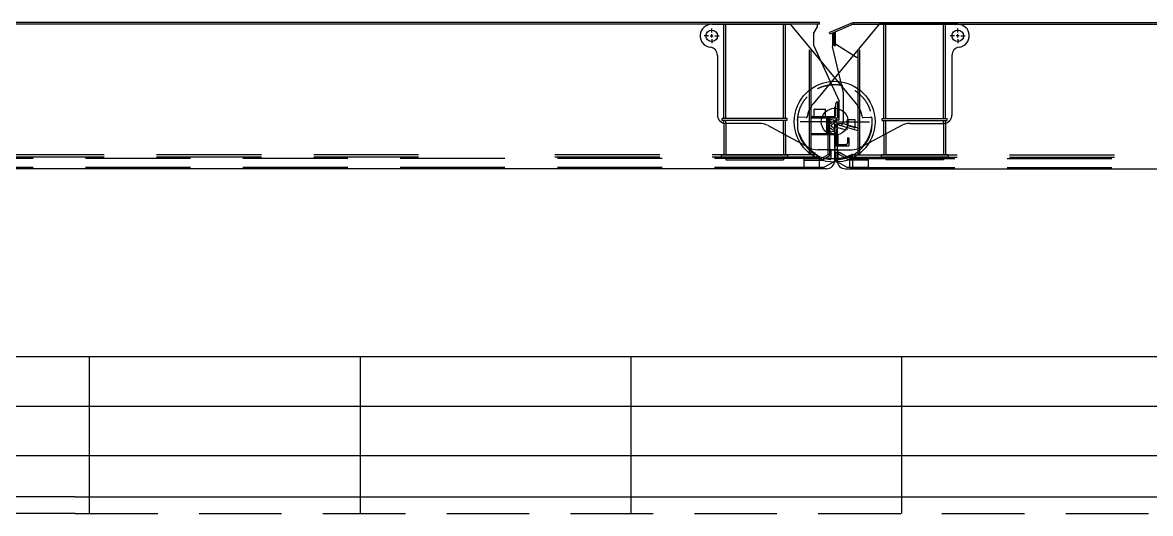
# Model space of a CAD drawing. Header units: millimetres. Extents: x -1838618 to -1600818, y -1770412 to -1553248.
# Drawn here: x -1791823 to -1784992, y -1648245 to -1645274 of the extents above; entities that cross this region are included whole.
import ezdxf

# ---------------------------------------------------------------- set-up
doc = ezdxf.new("R2010")
doc.units = ezdxf.units.MM
doc.header["$LTSCALE"] = 100
for name, pattern in [('DASHED', [0.75, 0.5, -0.25]), ('P2-2 SIDE$0$CENTER2', [28.575, 19.05, -3.175, 3.175, -3.175]), ('P2-2 SIDE$0$DASHED2', [9.525, 6.35, -3.175]), ('P2-2 SIDE$0$PHANTOM', [63.5, 31.75, -6.35, 6.35, -6.35, 6.35, -6.35]), ('P2-3 SIDE$0$DASHED2', [9.525, 6.35, -3.175]), ('P2-3 SIDE$0$PHANTOM', [63.5, 31.75, -6.35, 6.35, -6.35, 6.35, -6.35])]:
    doc.linetypes.add(name, pattern=pattern)
for name, color, linetype in [('bt', 7, 'Continuous'), ('P2-2 SIDE$0$HATCH', 42, 'Continuous'), ('P2-2 SIDE$0$K1-CEN', 1, 'P2-2 SIDE$0$CENTER2'), ('P2-2 SIDE$0$K1-COMP_L', 140, 'P2-2 SIDE$0$PHANTOM'), ('P2-2 SIDE$0$K1-DASH', 2, 'P2-2 SIDE$0$DASHED2'), ('P2-2 SIDE$0$POSITION', 1, 'Continuous'), ('P2-3 SIDE$0$K1-COMP_L', 140, 'P2-3 SIDE$0$PHANTOM'), ('P2-3 SIDE$0$K1-DASH', 2, 'P2-3 SIDE$0$DASHED2'), ('P2-3 SIDE$0$K1-DIM', 1, 'Continuous'), ('P2-3 SIDE$0$POSITION', 1, 'Continuous')]:
    doc.layers.add(name, color=color, linetype=linetype)

# ---------------------------------------------------------------- blocks, each defined once
blk = doc.blocks.new('A$C76446EFD')
at = {"color": 136}
for p, q in [((-1292, 2971), (-7140, 2971)), ((-1292, 2961), (-7140, 2961)), ((-1945, 2961), (-1470, 2961)), ((-1470, 2961), (-1069.4, 2479.8)), ((-930, 2961), (-1330.6, 2479.8)), ((-1307, 2946), (-1327, 2911)), ((-1307, 2961), (-1307, 2946)), ((-1292, 2961), (-1292, 2971)), ((-1091.9, 2970.2), (-1231.6, 2910.2)), ((-1088, 2961), (-1227.7, 2901)), ((-1088, 2961), (-1091.9, 2970.2)), ((-1088, 2971), (4740, 2971)), ((-1088, 2961), (-1088, 2971)), ((-1088, 2961), (4740, 2961)), ((-455, 2961), (-930, 2961)), ((-1327, 2831), (-1327, 2911)), ((-1227.7, 2901), (-1231.6, 2910.2)), ((-1213, 2907.3), (-1213, 2826)), ((-1327, 2831), (-1172, 2496)), ((-1147, 2546), (-1213, 2826)), ((-1910, 2771.9), (-1910, 2411)), ((-490, 2771.9), (-490, 2411)), ((-1147, 2366), (-1147, 2546)), ((-1172, 2386), (-1172, 2496)), ((-1425, 2393.7), (-1425, 2343.2)), ((-1372.4, 2395.8), (-1419.7, 2398.7)), ((-1325, 2400), (-1325, 2444)), ((-1322, 2447), (-1258, 2447)), ((-1258, 2397), (-1322, 2397)), ((-1255, 2400), (-1255, 2444)), ((-1027.6, 2395.8), (-980.3, 2398.7)), ((-975, 2393.7), (-975, 2343.2)), ((-1872, 2361), (-1872, 2171)), ((-1860, 2361), (-1860, 2171)), ((-1655, 2361), (-1860, 2361)), ((-1607.9, 2349.2), (-1352.1, 2212.8)), ((-1200, 2136), (-1200, 2376)), ((-1177, 2381), (-1195, 2381)), ((-1185, 2356), (-1185, 2136)), ((-1180, 2361), (-1152, 2361)), ((-1125, 2351.4), (-1125, 2378)), ((-1080, 2383), (-1120, 2383)), ((-792.1, 2349.2), (-1047.9, 2212.8)), ((-745, 2361), (-540, 2361)), ((-540, 2361), (-540, 2171)), ((-528, 2361), (-528, 2171)), ((-1510, 2297), (-1510, 2171)), ((-1498, 2290.6), (-1498, 2171)), ((-902, 2290.6), (-902, 2171)), ((-890, 2297), (-890, 2171)), ((-1184, 2201), (-1305, 2201)), ((-1221, 2147.5), (-1221, 2196)), ((-1216, 2201), (-1095, 2201)), ((-1179, 2147.5), (-1179, 2196)), ((-1887, 2171), (-1887, 2156)), ((-1887, 2171), (-1483, 2171)), ((-1887, 2156), (-1483, 2156)), ((-1860, 2156), (-1860, 2141)), ((-1860, 2141), (-1510, 2141)), ((-1510, 2156), (-1510, 2141)), ((-1483, 2156), (-1483, 2171)), ((-1093, 2156), (-1093, 2168)), ((-1093, 2156), (-1093, 2086)), ((-917, 2156), (-917, 2171)), ((-513, 2171), (-917, 2171)), ((-513, 2156), (-917, 2156)), ((-890, 2156), (-890, 2141)), ((-540, 2141), (-890, 2141)), ((-540, 2156), (-540, 2141)), ((-513, 2171), (-513, 2156)), ((-1250, 2086), (-6975, 2086)), ((-1135, 2086), (4575, 2086))]:
    blk.add_line(p, q, dxfattribs=at)
for centre, radius in [((-1945, 2891), 35), ((-1945, 2891), 35), ((-455, 2891), 35), ((-455, 2891), 35), ((-1200, 2371), 245), ((-1200, 2371), 245), ((-1200, 2371), 81), ((-1200, 2371), 81)]:
    blk.add_circle(centre, radius, dxfattribs=at)
for centre, radius, start, end in [((-1945, 2891), 70, 90, 262.81924), ((-455, 2891), 70, 277.18076, 90), ((-1960, 2771.9), 50, 0, 82.81924), ((-440, 2771.9), 50, 97.18076, 180), ((-1200, 2371), 170, 140.22088, 170.20557), ((-1200, 2371), 170, 9.79443, 39.77912), ((-1860, 2411), 50, 180, 270), ((-1420, 2393.7), 5, 86.47234, 180), ((-1372.4, 2400.8), 5, 266.47234, 350.20557), ((-1322, 2444), 3, 90, 180), ((-1322, 2400), 3, 180, 270), ((-1258, 2444), 3, 0, 90), ((-1258, 2400), 3, 270, 0), ((-1027.6, 2400.8), 5, 189.79443, 273.52766), ((-980, 2393.7), 5, 0, 93.52766), ((-540, 2411), 50, 270, 0), ((-1655, 2261), 100, 61.92751, 90), ((-1275, 2343.2), 150, 180, 200.36413), ((-1195, 2376), 5, 90, 180), ((-1180, 2356), 5, 90, 180), ((-1177, 2386), 5, 270, 0), ((-1152, 2366), 5, 270, 0), ((-1120, 2378), 5, 90, 180), ((-1125, 2343.2), 150, 339.63587, 0), ((-745, 2261), 100, 90, 118.07249), ((-1200, 2371), 230, 200.36413, 263.36433), ((-1200, 2371), 230, 276.63567, 339.63587), ((-1305, 2301), 100, 241.92751, 270), ((-1216, 2196), 5, 90, 180), ((-1184, 2196), 5, 0, 90), ((-1095, 2301), 100, 270, 298.07249), ((-1250, 2136), 50, 270, 0), ((-1226, 2147.5), 5, 263.36433, 0), ((-1135, 2136), 50, 180, 270), ((-1174, 2147.5), 5, 180, 276.63567)]:
    blk.add_arc(centre, radius, start, end, dxfattribs=at)
at = {"layer": 'P2-2 SIDE$0$HATCH', "color": 136}
for points in [[(-1860, 2148.9), (-1860, 2156), (-1867.1, 2156)], [(-1510, 2148.9), (-1510, 2156), (-1502.9, 2156)], [(-890, 2148.9), (-890, 2156), (-897.1, 2156)], [(-540, 2148.9), (-540, 2156), (-532.9, 2156)]]:
    blk.add_solid(points, dxfattribs=at)
at = {"layer": 'P2-2 SIDE$0$K1-CEN', "color": 136}
for p, q in [((-1965, 2891), (-1990, 2891)), ((-1955, 2891), (-1935, 2891)), ((-1945, 2911), (-1945, 2936)), ((-1945, 2881), (-1945, 2901)), ((-1945, 2871), (-1945, 2846)), ((-1925, 2891), (-1900, 2891)), ((-475, 2891), (-500, 2891)), ((-445, 2891), (-465, 2891)), ((-455, 2911), (-455, 2936)), ((-455, 2881), (-455, 2901)), ((-455, 2871), (-455, 2846)), ((-435, 2891), (-410, 2891)), ((-1200, 2391), (-1200, 2461)), ((-1200, 2391), (-1200, 2461)), ((-1220, 2371), (-1290, 2371)), ((-1220, 2371), (-1290, 2371)), ((-1190, 2371), (-1210, 2371)), ((-1210, 2371), (-1190, 2371)), ((-1202, 2346), (-1182, 2346)), ((-1200, 2361), (-1200, 2381)), ((-1200, 2361), (-1200, 2381)), ((-1200, 2351), (-1200, 2281)), ((-1200, 2351), (-1200, 2281)), ((-1192, 2336), (-1192, 2356)), ((-1180, 2371), (-1110, 2371)), ((-1180, 2371), (-1110, 2371))]:
    blk.add_line(p, q, dxfattribs=at)
at = {"layer": 'P2-2 SIDE$0$K1-COMP_L', "color": 136}
for p, q in [((-1129, 2319.2), (-1194.2, 2338.3)), ((-1058, 2315.2), (-1189.8, 2353.7)), ((-1182.1, 2351.4), (-1186.6, 2336.1)), ((-1154, 2359.9), (-1158.5, 2344.5)), ((-1058, 2331.8), (-1154, 2359.9)), ((-1124.5, 2334.6), (-1129, 2319.2)), ((-1058, 2331.8), (-1062.5, 2316.5))]:
    blk.add_line(p, q, dxfattribs=at)
blk.add_circle((-1192, 2346), 8, dxfattribs=at)
at = {"layer": 'P2-2 SIDE$0$K1-DASH', "color": 136}
for p, q in [((-1872, 2391), (-1872, 2961)), ((-1860, 2391), (-1860, 2961)), ((-1510, 2391), (-1510, 2961)), ((-1498, 2391), (-1498, 2961)), ((-1352, 2171), (-1352, 2961)), ((-1342, 2171), (-1342, 2961)), ((-1058, 2171), (-1058, 2961)), ((-1048, 2171), (-1048, 2961)), ((-902, 2391), (-902, 2961)), ((-890, 2391), (-890, 2961)), ((-540, 2391), (-540, 2961)), ((-528, 2391), (-528, 2961)), ((-1203, 2831.6), (-1203, 2911.6)), ((-1203, 2911.6), (-1195, 2911.6)), ((-1195, 2831.6), (-1195, 2911.6)), ((-1195, 2831.6), (-1195, 2911.6)), ((-1203, 2831.6), (-1195, 2831.6)), ((-1195, 2841.6), (-1068, 2761)), ((-1068, 2761), (-1058, 2761)), ((-1488, 2391), (-1882, 2391)), ((-1882, 2379), (-1882, 2391)), ((-1488, 2379), (-1882, 2379)), ((-1872, 2361), (-1872, 2379)), ((-1860, 2361), (-1860, 2379)), ((-1510, 2297), (-1510, 2379)), ((-1498, 2290.6), (-1498, 2379)), ((-1488, 2379), (-1488, 2391)), ((-1081.4, 2334.9), (-1121.4, 2346.6)), ((-1075, 2339.7), (-1075, 2378)), ((-912, 2379), (-912, 2391)), ((-912, 2391), (-518, 2391)), ((-912, 2379), (-518, 2379)), ((-902, 2290.6), (-902, 2379)), ((-890, 2297), (-890, 2379)), ((-540, 2361), (-540, 2379)), ((-528, 2361), (-528, 2379)), ((-518, 2379), (-518, 2391)), ((-1292, 2148), (-6940, 2148)), ((-3720, 2171), (-6495, 2171)), ((-3720, 2156), (-6495, 2156)), ((-1307, 2171), (-2980, 2171)), ((-1307, 2156), (-2980, 2156)), ((-1093, 2156), (-1108, 2156)), ((-1108, 2093), (-1108, 2156)), ((-1108, 2148), (4540, 2148)), ((-1093, 2171), (580, 2171)), ((-1093, 2156), (580, 2156)), ((-1292, 2093), (-6940, 2093)), ((-1108, 2093), (4540, 2093))]:
    blk.add_line(p, q, dxfattribs=at)
at = {"layer": 'P2-2 SIDE$0$K1-DASH', "color": 136, "ltscale": 0.25}
blk.add_circle((-1200, 2371), 225, dxfattribs=at)
blk.add_circle((-1200, 2371), 225, dxfattribs=at)
at = {"layer": 'P2-2 SIDE$0$K1-DASH', "color": 136}
for centre, start, end in [((-1120, 2351.4), 180, 253.70043), ((-1080, 2339.7), 253.70043, 0), ((-1080, 2378), 0, 90)]:
    blk.add_arc(centre, 5, start, end, dxfattribs=at)
at = {"layer": 'P2-2 SIDE$0$POSITION', "color": 136}
for p, q in [((-1195, 2184), (-1195, 2134.4)), ((-1195, 2184), (-1171, 2184)), ((-1123.4, 2093), (-1195, 2134.4)), ((-1182, 2184), (-1182, 2126.9)), ((-1111.3, 2138), (-1182, 2178.8)), ((-1108.6, 2148), (-1171, 2184)), ((-1108.6, 2148), (-1111.3, 2138)), ((-995, 2138), (-1111.3, 2138)), ((-995, 2148), (-1108.6, 2148)), ((-995, 2093), (-995, 2148)), ((-995, 2093), (-1123.4, 2093))]:
    blk.add_line(p, q, dxfattribs=at)
at = {"layer": 'P2-3 SIDE$0$K1-COMP_L', "color": 136}
for p, q in [((-1192, 2412), (-1192, 2482)), ((-1182, 2492), (-1182, 2392)), ((-1182, 2392), (-1342, 2392)), ((-1332, 2402), (-1202, 2402)), ((-1248, 2292), (-1248, 2392)), ((-1240, 2384), (-1240, 2310)), ((-1342, 2300), (-1248, 2300)), ((-1180, 2292), (-1342, 2292)), ((-1230, 2300), (-1193, 2300)), ((-1190, 2292), (-1190, 2224)), ((-1180, 2292), (-1180, 2232)), ((-1123, 2274), (-1115, 2274)), ((-1123, 2274), (-1123, 2242)), ((-1115, 2274), (-1115, 2224)), ((-1190, 2232), (-1133, 2232)), ((-1190, 2224), (-1115, 2224))]:
    blk.add_line(p, q, dxfattribs=at)
for centre, radius, start, end in [((-1182, 2482), 10, 90, 180), ((-1332, 2392), 10, 90, 180), ((-1248, 2384), 8, 0, 90), ((-1202, 2412), 10, 270, 0), ((-1230, 2310), 10, 180, 270), ((-1193, 2292), 8, 0, 90), ((-1183, 2225), 7, 90, 180), ((-1133, 2242), 10, 270, 0)]:
    blk.add_arc(centre, radius, start, end, dxfattribs=at)
at = {"layer": 'P2-3 SIDE$0$K1-DASH', "color": 136}
for p, q in [((-1307, 2156), (-1307, 2171)), ((-1307, 2156), (-1292, 2156)), ((-1292, 2093), (-1292, 2156))]:
    blk.add_line(p, q, dxfattribs=at)
at = {"layer": 'P2-3 SIDE$0$K1-DIM', "color": 136}
for p, q in [((-1220, 2371), (-1410, 2371)), ((-1200, 2351), (-1200, 2161)), ((-1180, 2371), (-990, 2371))]:
    blk.add_line(p, q, dxfattribs=at)
at = {"layer": 'P2-3 SIDE$0$POSITION', "color": 136}
for p, q in [((-1230, 2393), (-1240, 2383)), ((-1230, 2166.1), (-1230, 2393)), ((-1190, 2393), (-1230, 2393)), ((-1240, 2171.9), (-1240, 2383)), ((-1240, 2383), (-1240, 2309)), ((-1230, 2373), (-1230, 2366)), ((-1230, 2319), (-1230, 2326)), ((-1209.6, 2358.3), (-1219.3, 2349.8)), ((-1209.6, 2333.7), (-1219.3, 2342.2)), ((-1208.1, 2380.9), (-1218.1, 2382.8)), ((-1185, 2346), (-1185, 2140.1)), ((-1240, 2309), (-1230, 2299)), ((-1230, 2299), (-1190, 2299)), ((-1208.1, 2311.1), (-1218.1, 2309.2)), ((-1385, 2148), (-1281.4, 2148)), ((-1385, 2093), (-1385, 2148)), ((-1385, 2138), (-1278.7, 2138)), ((-1281.4, 2148), (-1240, 2171.9)), ((-1281.4, 2148), (-1278.7, 2138)), ((-1278.7, 2138), (-1230, 2166.1)), ((-1266.7, 2093), (-1185, 2140.1)), ((-1240, 2171.9), (-1230, 2166.1)), ((-1266.7, 2093), (-1385, 2093))]:
    blk.add_line(p, q, dxfattribs=at)
for centre, radius, start, end in [((-1408.4, 2346), 223.4, 0, 12.14491), ((-1220, 2373), 10, 79.24505, 180), ((-1225, 2366), 5, 180, 324.17559), ((-1225, 2326), 5, 35.82441, 180), ((-1216, 2346), 5, 131.2948, 228.7052), ((-1204.7, 2351.4), 20, 99.83518, 144.17559), ((-1204.7, 2340.6), 20, 215.82441, 260.16482), ((-1205, 2353), 7, 6.93191, 131.2948), ((-1205, 2339), 7, 228.7052, 353.06809), ((-1209, 2376), 5, 279.83518, 79.24505), ((-1262.6, 2346), 65, 353.06809, 6.93191), ((-1408.4, 2346), 223.4, 347.85509, 0), ((-1220, 2319), 10, 180, 280.75495), ((-1209, 2316), 5, 280.75495, 80.16482)]:
    blk.add_arc(centre, radius, start, end, dxfattribs=at)

msp = doc.modelspace()

# ---------------------------------------------------------------- linework, layer by layer
at = {"color": 4}
for p, q in [((-1819964.3, -1647295.3), (-1671864, -1647295.3)), ((-1791419.2, -1647295.3), (-1791419.2, -1648245.3)), ((-1789779.2, -1647295.3), (-1789779.2, -1648245.3)), ((-1788139.2, -1647295.3), (-1788139.2, -1648245.3)), ((-1786499.2, -1647295.3), (-1786499.2, -1648245.3))]:
    msp.add_line(p, q, dxfattribs=at)
at = {"color": 2}
for p, q in [((-1819964.3, -1647595.3), (-1672541.1, -1647595.3)), ((-1819964.3, -1647895.3), (-1673218.1, -1647895.3))]:
    msp.add_line(p, q, dxfattribs=at)
at = {"color": 6, "ltscale": 1300}
msp.add_line((-1791504.3, -1648145.3), (-1688304.3, -1648145.3), dxfattribs=at)
msp.add_lwpolyline([(-1791504.3, -1648145.3), (-1795804.3, -1648143.9), (-1800104.3, -1648141.8), (-1804404.3, -1648136), (-1808704.3, -1648119.4), (-1813004.3, -1648090.1), (-1817304.3, -1648044.7), (-1819964.3, -1648008.1)], dxfattribs=at)
at = {"layer": 'bt', "color": 5, "linetype": 'DASHED', "ltscale": 10}
msp.add_line((-1791504.3, -1648245.3), (-1696904.3, -1648245.3), dxfattribs=at)
at = {"layer": 'bt', "color": 5, "linetype": 'DASHED', "ltscale": 20, "flags": 128}
msp.add_lwpolyline([(-1791504.3, -1648245.3), (-1795804.3, -1648243.9), (-1800104.3, -1648241.8), (-1804404.3, -1648236), (-1808704.3, -1648219.4), (-1813004.3, -1648190.1), (-1817304.3, -1648144.7), (-1821604.3, -1648085.5), (-1825904.3, -1648012.7), (-1829104.3, -1647954.4)], dxfattribs=at)

# ---------------------------------------------------------------- block references
msp.add_blockref('A$C76446EFD', (-1785704.3, -1648245.3))

doc.saveas('drawing.dxf')
